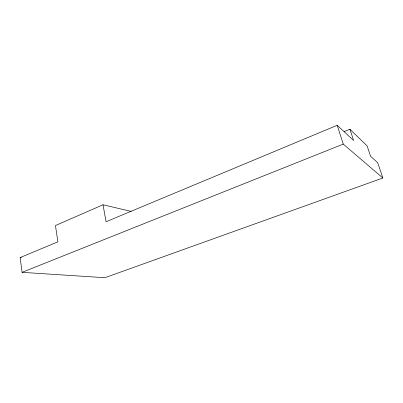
<?xml version="1.0" encoding="UTF-8"?>
<svg xmlns="http://www.w3.org/2000/svg" width="403" height="403" viewBox="0 0 403 403"><rect width="100%" height="100%" fill="white"/><g stroke="black" fill="none" stroke-linecap="round" stroke-linejoin="round"><path stroke-width="0.6" d="M131.202 211.399L103.012 204.784L55.438 225.549L57.906 241.825L20.15 257.577L22.074 272.337L104.871 277.712L382.85 177.995L377.722 162.817L370.543 156.168L367.113 145.926L349.925 129.267L344.112 131.65M349.925 129.267L353.607 140.481L337.205 125.288L106.054 221.736L103.012 204.784M22.074 272.337L343.255 144.103L382.85 177.995M20.15 257.577L21.399 257.698M337.205 125.288L343.255 144.103"/></g></svg>
